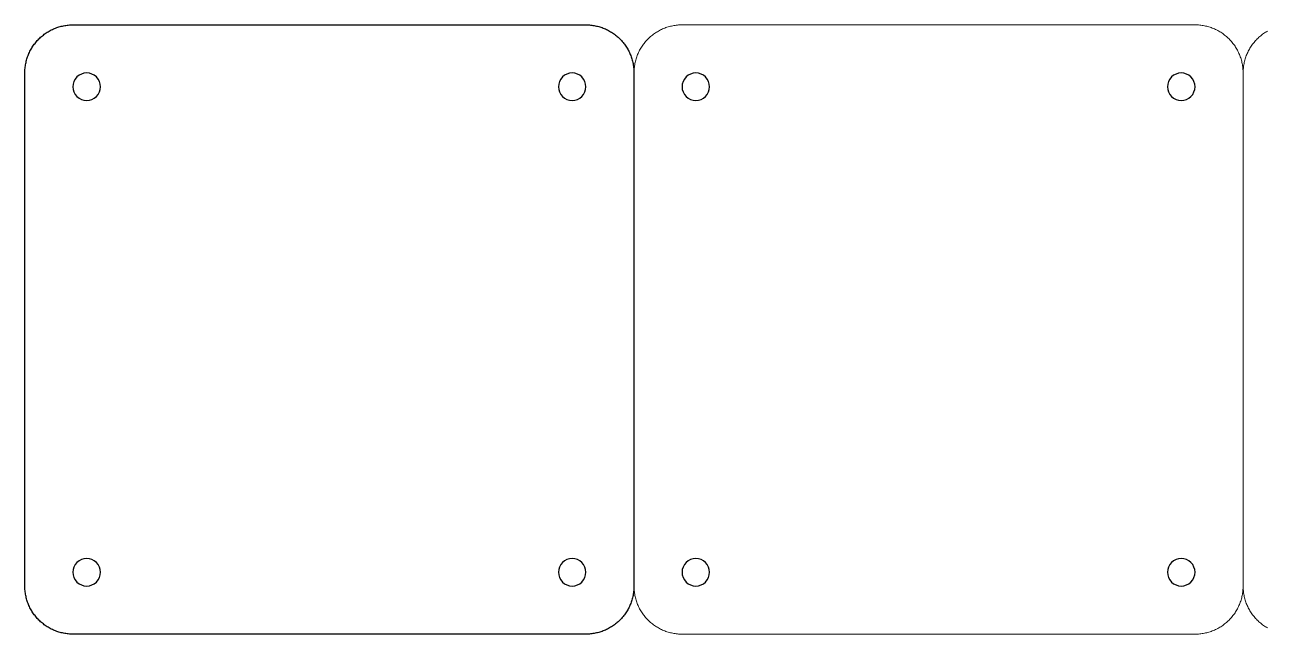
# Model space of a CAD drawing. Header units: millimetres. Extents: x 234 to 1180, y 556 to 689.
# Drawn here: x 648.2 to 919.5, y 555.8 to 688.8 of the extents above; entities that cross this region are included whole.
import ezdxf

# ---------------------------------------------------------------- set-up
doc = ezdxf.new("R2010")
doc.units = ezdxf.units.MM
for name, color, linetype in [('TOP_Full_CutOut_90', 7, 'Continuous'), ('TOP_Full_CutOut_90_4', 7, 'Continuous'), ('TOP_Full_CutOut_90_5', 7, 'Continuous'), ('TOP_Full_CutOut_90_6', 7, 'Continuous')]:
    doc.layers.add(name, color=color, linetype=linetype)
for name, color, linetype, lineweight in [('TOP_Full_CutOut_90_1', 7, 'Continuous', 18), ('TOP_Full_CutOut_90_2', 7, 'Continuous', 18), ('TOP_Full_CutOut_90_3', 7, 'Continuous', 18)]:
    doc.layers.add(name, color=color, linetype=linetype, lineweight=lineweight)

msp = doc.modelspace()

# ---------------------------------------------------------------- linework, layer by layer
at = {"layer": 'TOP_Full_CutOut_90'}
for points in [[(664.669182, 675.863807), (664.498464, 676.426587), (664.221235, 676.945247), (663.848146, 677.399857), (663.393536, 677.772945), (662.874876, 678.050175), (662.312097, 678.220892), (661.726826, 678.278536), (661.141555, 678.220892), (660.578775, 678.050175), (660.060115, 677.772945), (659.605505, 677.399857), (659.232417, 676.945247), (658.955187, 676.426587), (658.78447, 675.863807), (658.726826, 675.278536), (658.78447, 674.693266), (658.955187, 674.130486), (659.232417, 673.611826), (659.605505, 673.157216), (660.060115, 672.784128), (660.578775, 672.506898), (661.141555, 672.336181), (661.726826, 672.278536), (662.312097, 672.336181), (662.874876, 672.506898), (663.393536, 672.784128), (663.848146, 673.157216), (664.221235, 673.611826), (664.498464, 674.130486), (664.669182, 674.693266), (664.726826, 675.278536)], [(770.669182, 675.863807), (770.498464, 676.426587), (770.221235, 676.945247), (769.848146, 677.399857), (769.393536, 677.772945), (768.874876, 678.050175), (768.312097, 678.220892), (767.726826, 678.278536), (767.141555, 678.220892), (766.578775, 678.050175), (766.060115, 677.772945), (765.605505, 677.399857), (765.232417, 676.945247), (764.955187, 676.426587), (764.78447, 675.863807), (764.726826, 675.278536), (764.78447, 674.693266), (764.955187, 674.130486), (765.232417, 673.611826), (765.605505, 673.157216), (766.060115, 672.784128), (766.578775, 672.506898), (767.141555, 672.336181), (767.726826, 672.278536), (768.312097, 672.336181), (768.874876, 672.506898), (769.393536, 672.784128), (769.848146, 673.157216), (770.221235, 673.611826), (770.498464, 674.130486), (770.669182, 674.693266), (770.726826, 675.278536)], [(797.669182, 675.863807), (797.498464, 676.426587), (797.221235, 676.945247), (796.848146, 677.399857), (796.393536, 677.772945), (795.874876, 678.050175), (795.312097, 678.220892), (794.726826, 678.278536), (794.141555, 678.220892), (793.578775, 678.050175), (793.060115, 677.772945), (792.605505, 677.399857), (792.232417, 676.945247), (791.955187, 676.426587), (791.78447, 675.863807), (791.726826, 675.278536), (791.78447, 674.693266), (791.955187, 674.130486), (792.232417, 673.611826), (792.605505, 673.157216), (793.060115, 672.784128), (793.578775, 672.506898), (794.141555, 672.336181), (794.726826, 672.278536), (795.312097, 672.336181), (795.874876, 672.506898), (796.393536, 672.784128), (796.848146, 673.157216), (797.221235, 673.611826), (797.498464, 674.130486), (797.669182, 674.693266), (797.726826, 675.278536)], [(903.669182, 675.863807), (903.498464, 676.426587), (903.221235, 676.945247), (902.848146, 677.399857), (902.393536, 677.772945), (901.874876, 678.050175), (901.312097, 678.220892), (900.726826, 678.278536), (900.141555, 678.220892), (899.578775, 678.050175), (899.060115, 677.772945), (898.605505, 677.399857), (898.232417, 676.945247), (897.955187, 676.426587), (897.78447, 675.863807), (897.726826, 675.278536), (897.78447, 674.693266), (897.955187, 674.130486), (898.232417, 673.611826), (898.605505, 673.157216), (899.060115, 672.784128), (899.578775, 672.506898), (900.141555, 672.336181), (900.726826, 672.278536), (901.312097, 672.336181), (901.874876, 672.506898), (902.393536, 672.784128), (902.848146, 673.157216), (903.221235, 673.611826), (903.498464, 674.130486), (903.669182, 674.693266), (903.726826, 675.278536)], [(664.669182, 569.863807), (664.498464, 570.426587), (664.221235, 570.945247), (663.848146, 571.399857), (663.393536, 571.772945), (662.874876, 572.050175), (662.312097, 572.220892), (661.726826, 572.278536), (661.141555, 572.220892), (660.578775, 572.050175), (660.060115, 571.772945), (659.605505, 571.399857), (659.232417, 570.945247), (658.955187, 570.426587), (658.78447, 569.863807), (658.726826, 569.278536), (658.78447, 568.693266), (658.955187, 568.130486), (659.232417, 567.611826), (659.605505, 567.157216), (660.060115, 566.784128), (660.578775, 566.506898), (661.141555, 566.336181), (661.726826, 566.278536), (662.312097, 566.336181), (662.874876, 566.506898), (663.393536, 566.784128), (663.848146, 567.157216), (664.221235, 567.611826), (664.498464, 568.130486), (664.669182, 568.693266), (664.726826, 569.278536)], [(770.669182, 569.863807), (770.498464, 570.426587), (770.221235, 570.945247), (769.848146, 571.399857), (769.393536, 571.772945), (768.874876, 572.050175), (768.312097, 572.220892), (767.726826, 572.278536), (767.141555, 572.220892), (766.578775, 572.050175), (766.060115, 571.772945), (765.605505, 571.399857), (765.232417, 570.945247), (764.955187, 570.426587), (764.78447, 569.863807), (764.726826, 569.278536), (764.78447, 568.693266), (764.955187, 568.130486), (765.232417, 567.611826), (765.605505, 567.157216), (766.060115, 566.784128), (766.578775, 566.506898), (767.141555, 566.336181), (767.726826, 566.278536), (768.312097, 566.336181), (768.874876, 566.506898), (769.393536, 566.784128), (769.848146, 567.157216), (770.221235, 567.611826), (770.498464, 568.130486), (770.669182, 568.693266), (770.726826, 569.278536)], [(797.669182, 569.863807), (797.498464, 570.426587), (797.221235, 570.945247), (796.848146, 571.399857), (796.393536, 571.772945), (795.874876, 572.050175), (795.312097, 572.220892), (794.726826, 572.278536), (794.141555, 572.220892), (793.578775, 572.050175), (793.060115, 571.772945), (792.605505, 571.399857), (792.232417, 570.945247), (791.955187, 570.426587), (791.78447, 569.863807), (791.726826, 569.278536), (791.78447, 568.693266), (791.955187, 568.130486), (792.232417, 567.611826), (792.605505, 567.157216), (793.060115, 566.784128), (793.578775, 566.506898), (794.141555, 566.336181), (794.726826, 566.278536), (795.312097, 566.336181), (795.874876, 566.506898), (796.393536, 566.784128), (796.848146, 567.157216), (797.221235, 567.611826), (797.498464, 568.130486), (797.669182, 568.693266), (797.726826, 569.278536)], [(903.669182, 569.863807), (903.498464, 570.426587), (903.221235, 570.945247), (902.848146, 571.399857), (902.393536, 571.772945), (901.874876, 572.050175), (901.312097, 572.220892), (900.726826, 572.278536), (900.141555, 572.220892), (899.578775, 572.050175), (899.060115, 571.772945), (898.605505, 571.399857), (898.232417, 570.945247), (897.955187, 570.426587), (897.78447, 569.863807), (897.726826, 569.278536), (897.78447, 568.693266), (897.955187, 568.130486), (898.232417, 567.611826), (898.605505, 567.157216), (899.060115, 566.784128), (899.578775, 566.506898), (900.141555, 566.336181), (900.726826, 566.278536), (901.312097, 566.336181), (901.874876, 566.506898), (902.393536, 566.784128), (902.848146, 567.157216), (903.221235, 567.611826), (903.498464, 568.130486), (903.669182, 568.693266), (903.726826, 569.278536)]]:
    msp.add_lwpolyline(points, close=True, dxfattribs=at)
at = {"layer": 'TOP_Full_CutOut_90_1'}
msp.add_lwpolyline([(770.726826, 555.778536), (658.726826, 555.778536), (658.469143, 555.781699), (658.211615, 555.791184), (657.954398, 555.806987), (657.697646, 555.829097), (657.441514, 555.857501), (657.186156, 555.892183), (656.931726, 555.933121), (656.678377, 555.980291), (656.426263, 556.033664), (656.175534, 556.093208), (655.926342, 556.158888), (655.678837, 556.230663), (655.433167, 556.308491), (655.189482, 556.392324), (654.947928, 556.482112), (654.70865, 556.577801), (654.471792, 556.679334), (654.237497, 556.786649), (654.005907, 556.899681), (653.77716, 557.018363), (653.551395, 557.142623), (653.328747, 557.272386), (653.109351, 557.407574), (652.893338, 557.548106), (652.68084, 557.693896), (652.471983, 557.844857), (652.266894, 558.000899), (652.065696, 558.161927), (651.868511, 558.327844), (651.675457, 558.49855), (651.48665, 558.673942), (651.302205, 558.853915), (651.122231, 559.038361), (650.946839, 559.227167), (650.776133, 559.420222), (650.610216, 559.617407), (650.449188, 559.818605), (650.293147, 560.023694), (650.142185, 560.23255), (649.996395, 560.445049), (649.855863, 560.661061), (649.720675, 560.880458), (649.590912, 561.103105), (649.466652, 561.328871), (649.347971, 561.557618), (649.234938, 561.789208), (649.127623, 562.023503), (649.026091, 562.26036), (648.930401, 562.499639), (648.840613, 562.741193), (648.75678, 562.984878), (648.678952, 563.230547), (648.607177, 563.478053), (648.541498, 563.727245), (648.481953, 563.977973), (648.42858, 564.230088), (648.38141, 564.483437), (648.340472, 564.737866), (648.305791, 564.993224), (648.277386, 565.249356), (648.255276, 565.506109), (648.239473, 565.763326), (648.229988, 566.020854), (648.226826, 566.278536), (648.226826, 678.278536), (648.229988, 678.536219), (648.239473, 678.793747), (648.255276, 679.050964), (648.277386, 679.307716), (648.305791, 679.563849), (648.340472, 679.819206), (648.38141, 680.073636), (648.42858, 680.326985), (648.481953, 680.579099), (648.541498, 680.829828), (648.607177, 681.07902), (648.678952, 681.326526), (648.75678, 681.572195), (648.840613, 681.81588), (648.930401, 682.057434), (649.026091, 682.296713), (649.127623, 682.53357), (649.234938, 682.767865), (649.347971, 682.999455), (649.466652, 683.228202), (649.590912, 683.453967), (649.720675, 683.676615), (649.855863, 683.896011), (649.996395, 684.112024), (650.142185, 684.324522), (650.293147, 684.533379), (650.449188, 684.738468), (650.610216, 684.939666), (650.776133, 685.136851), (650.946839, 685.329905), (651.122231, 685.518712), (651.302205, 685.703158), (651.48665, 685.883131), (651.675457, 686.058523), (651.868511, 686.229229), (652.065696, 686.395146), (652.266894, 686.556174), (652.471983, 686.712216), (652.68084, 686.863177), (652.893338, 687.008967), (653.109351, 687.149499), (653.328747, 687.284687), (653.551395, 687.41445), (653.77716, 687.53871), (654.005907, 687.657392), (654.237497, 687.770424), (654.471792, 687.877739), (654.70865, 687.979272), (654.947928, 688.074961), (655.189482, 688.164749), (655.433167, 688.248582), (655.678837, 688.32641), (655.926342, 688.398185), (656.175534, 688.463865), (656.426263, 688.523409), (656.678377, 688.576782), (656.931726, 688.623952), (657.186156, 688.66489), (657.441514, 688.699572), (657.697646, 688.727976), (657.954398, 688.750086), (658.211615, 688.765889), (658.469143, 688.775374), (658.726826, 688.778536), (770.726826, 688.778536), (770.984509, 688.775374), (771.242036, 688.765889), (771.499254, 688.750086), (771.756006, 688.727976), (772.012138, 688.699572), (772.267496, 688.66489), (772.521926, 688.623952), (772.775274, 688.576782), (773.027389, 688.523409), (773.278118, 688.463865), (773.52731, 688.398185), (773.774815, 688.32641), (774.020484, 688.248582), (774.264169, 688.164749), (774.505724, 688.074961), (774.745002, 687.979272), (774.98186, 687.877739), (775.216154, 687.770424), (775.447745, 687.657392), (775.676491, 687.53871), (775.902257, 687.41445), (776.124905, 687.284687), (776.344301, 687.149499), (776.560313, 687.008967), (776.772812, 686.863177), (776.981668, 686.712216), (777.186757, 686.556174), (777.387955, 686.395146), (777.585141, 686.229229), (777.778195, 686.058523), (777.967001, 685.883131), (778.151447, 685.703158), (778.33142, 685.518712), (778.506813, 685.329905), (778.677519, 685.136851), (778.843435, 684.939666), (779.004463, 684.738468), (779.160505, 684.533379), (779.311466, 684.324522), (779.457257, 684.112024), (779.597788, 683.896011), (779.732976, 683.676615), (779.862739, 683.453967), (779.986999, 683.228202), (780.105681, 682.999455), (780.218713, 682.767865), (780.326028, 682.53357), (780.427561, 682.296713), (780.52325, 682.057434), (780.613038, 681.81588), (780.696872, 681.572195), (780.774699, 681.326526), (780.846474, 681.07902), (780.912154, 680.829828), (780.971698, 680.579099), (781.025071, 680.326985), (781.072241, 680.073636), (781.113179, 679.819206), (781.147861, 679.563849), (781.176265, 679.307716), (781.198376, 679.050964), (781.214178, 678.793747), (781.223663, 678.536219), (781.226826, 678.278536), (781.226826, 566.278536), (781.223663, 566.020854), (781.214178, 565.763326), (781.198376, 565.506109), (781.176265, 565.249356), (781.147861, 564.993224), (781.113179, 564.737866), (781.072241, 564.483437), (781.025071, 564.230088), (780.971698, 563.977973), (780.912154, 563.727245), (780.846474, 563.478053), (780.774699, 563.230547), (780.696872, 562.984878), (780.613038, 562.741193), (780.52325, 562.499639), (780.427561, 562.26036), (780.326028, 562.023503), (780.218713, 561.789208), (780.105681, 561.557618), (779.986999, 561.328871), (779.862739, 561.103105), (779.732976, 560.880458), (779.597788, 560.661061), (779.457257, 560.445049), (779.311466, 560.23255), (779.160505, 560.023694), (779.004463, 559.818605), (778.843435, 559.617407), (778.677519, 559.420222), (778.506813, 559.227167), (778.33142, 559.038361), (778.151447, 558.853915), (777.967001, 558.673942), (777.778195, 558.49855), (777.585141, 558.327844), (777.387955, 558.161927), (777.186757, 558.000899), (776.981668, 557.844857), (776.772812, 557.693896), (776.560313, 557.548106), (776.344301, 557.407574), (776.124905, 557.272386), (775.902257, 557.142623), (775.676491, 557.018363), (775.447745, 556.899681), (775.216154, 556.786649), (774.98186, 556.679334), (774.745002, 556.577801), (774.505724, 556.482112), (774.264169, 556.392324), (774.020484, 556.308491), (773.774815, 556.230663), (773.52731, 556.158888), (773.278118, 556.093208), (773.027389, 556.033664), (772.775274, 555.980291), (772.521926, 555.933121), (772.267496, 555.892183), (772.012138, 555.857501), (771.756006, 555.829097), (771.499254, 555.806987), (771.242036, 555.791184), (770.984509, 555.781699)], close=True, dxfattribs=at)
for points in [[(781.226826, 678.278536), (781.229988, 678.536219), (781.239473, 678.793747), (781.255276, 679.050964), (781.277386, 679.307716), (781.305791, 679.563849), (781.340472, 679.819206), (781.38141, 680.073636), (781.42858, 680.326985), (781.481953, 680.579099), (781.541498, 680.829828), (781.607177, 681.07902), (781.678952, 681.326526), (781.75678, 681.572195), (781.840613, 681.81588), (781.930401, 682.057434), (782.026091, 682.296713), (782.127623, 682.53357), (782.234938, 682.767865), (782.347971, 682.999455), (782.466652, 683.228202), (782.590912, 683.453967), (782.720675, 683.676615), (782.855863, 683.896011), (782.996395, 684.112024), (783.142185, 684.324522), (783.293147, 684.533379), (783.449188, 684.738468), (783.610216, 684.939666), (783.776133, 685.136851), (783.946839, 685.329905), (784.122231, 685.518712), (784.302205, 685.703158), (784.48665, 685.883131), (784.675457, 686.058523), (784.868511, 686.229229), (785.065696, 686.395146), (785.266894, 686.556174), (785.471983, 686.712216), (785.68084, 686.863177), (785.893338, 687.008967), (786.109351, 687.149499), (786.328747, 687.284687), (786.551395, 687.41445), (786.77716, 687.53871), (787.005907, 687.657392), (787.237497, 687.770424), (787.471792, 687.877739), (787.70865, 687.979272), (787.947928, 688.074961), (788.189482, 688.164749), (788.433167, 688.248582), (788.678837, 688.32641), (788.926342, 688.398185), (789.175534, 688.463865), (789.426263, 688.523409), (789.678377, 688.576782), (789.931726, 688.623952), (790.186156, 688.66489), (790.441514, 688.699572), (790.697646, 688.727976), (790.954398, 688.750086), (791.211615, 688.765889), (791.469143, 688.775374), (791.726826, 688.778536), (903.726826, 688.778536), (903.984509, 688.775374), (904.242036, 688.765889), (904.499254, 688.750086), (904.756006, 688.727976), (905.012138, 688.699572), (905.267496, 688.66489), (905.521926, 688.623952), (905.775274, 688.576782), (906.027389, 688.523409), (906.278118, 688.463865), (906.52731, 688.398185), (906.774815, 688.32641), (907.020484, 688.248582), (907.264169, 688.164749), (907.505724, 688.074961), (907.745002, 687.979272), (907.98186, 687.877739), (908.216154, 687.770424), (908.447745, 687.657392), (908.676491, 687.53871), (908.902257, 687.41445), (909.124905, 687.284687), (909.344301, 687.149499), (909.560313, 687.008967), (909.772812, 686.863177), (909.981668, 686.712216), (910.186757, 686.556174), (910.387955, 686.395146), (910.585141, 686.229229), (910.778195, 686.058523), (910.967001, 685.883131), (911.151447, 685.703158), (911.33142, 685.518712), (911.506813, 685.329905), (911.677519, 685.136851), (911.843435, 684.939666), (912.004463, 684.738468), (912.160505, 684.533379), (912.311466, 684.324522), (912.457257, 684.112024), (912.597788, 683.896011), (912.732976, 683.676615), (912.862739, 683.453967), (912.986999, 683.228202), (913.105681, 682.999455), (913.218713, 682.767865), (913.326028, 682.53357), (913.427561, 682.296713), (913.52325, 682.057434), (913.613038, 681.81588), (913.696872, 681.572195), (913.774699, 681.326526), (913.846474, 681.07902), (913.912154, 680.829828), (913.971698, 680.579099), (914.025071, 680.326985), (914.072241, 680.073636), (914.113179, 679.819206), (914.147861, 679.563849), (914.176265, 679.307716), (914.198376, 679.050964), (914.214178, 678.793747), (914.223663, 678.536219), (914.226826, 678.278536), (914.226826, 566.278536), (914.223663, 566.020854), (914.214178, 565.763326), (914.198376, 565.506109), (914.176265, 565.249356), (914.147861, 564.993224), (914.113179, 564.737866), (914.072241, 564.483437), (914.025071, 564.230088), (913.971698, 563.977973), (913.912154, 563.727245), (913.846474, 563.478053), (913.774699, 563.230547), (913.696872, 562.984878), (913.613038, 562.741193), (913.52325, 562.499639), (913.427561, 562.26036), (913.326028, 562.023503), (913.218713, 561.789208), (913.105681, 561.557618), (912.986999, 561.328871), (912.862739, 561.103105), (912.732976, 560.880458), (912.597788, 560.661061), (912.457257, 560.445049), (912.311466, 560.23255), (912.160505, 560.023694), (912.004463, 559.818605), (911.843435, 559.617407), (911.677519, 559.420222), (911.506813, 559.227167), (911.33142, 559.038361), (911.151447, 558.853915), (910.967001, 558.673942), (910.778195, 558.49855), (910.585141, 558.327844), (910.387955, 558.161927), (910.186757, 558.000899), (909.981668, 557.844857), (909.772812, 557.693896), (909.560313, 557.548106), (909.344301, 557.407574), (909.124905, 557.272386), (908.902257, 557.142623), (908.676491, 557.018363), (908.447745, 556.899681), (908.216154, 556.786649), (907.98186, 556.679334), (907.745002, 556.577801), (907.505724, 556.482112), (907.264169, 556.392324), (907.020484, 556.308491), (906.774815, 556.230663), (906.52731, 556.158888), (906.278118, 556.093208), (906.027389, 556.033664), (905.775274, 555.980291), (905.521926, 555.933121), (905.267496, 555.892183), (905.012138, 555.857501), (904.756006, 555.829097), (904.499254, 555.806987), (904.242036, 555.791184), (903.984509, 555.781699), (903.726826, 555.778536), (791.726826, 555.778536), (791.469143, 555.781699), (791.211615, 555.791184), (790.954398, 555.806987), (790.697646, 555.829097), (790.441514, 555.857501), (790.186156, 555.892183), (789.931726, 555.933121), (789.678377, 555.980291), (789.426263, 556.033664), (789.175534, 556.093208), (788.926342, 556.158888), (788.678837, 556.230663), (788.433167, 556.308491), (788.189482, 556.392324), (787.947928, 556.482112), (787.70865, 556.577801), (787.471792, 556.679334), (787.237497, 556.786649), (787.005907, 556.899681), (786.77716, 557.018363), (786.551395, 557.142623), (786.328747, 557.272386), (786.109351, 557.407574), (785.893338, 557.548106), (785.68084, 557.693896), (785.471983, 557.844857), (785.266894, 558.000899), (785.065696, 558.161927), (784.868511, 558.327844), (784.675457, 558.49855), (784.48665, 558.673942), (784.302205, 558.853915), (784.122231, 559.038361), (783.946839, 559.227167), (783.776133, 559.420222), (783.610216, 559.617407), (783.449188, 559.818605), (783.293147, 560.023694), (783.142185, 560.23255), (782.996395, 560.445049), (782.855863, 560.661061), (782.720675, 560.880458), (782.590912, 561.103105), (782.466652, 561.328871), (782.347971, 561.557618), (782.234938, 561.789208), (782.127623, 562.023503), (782.026091, 562.26036), (781.930401, 562.499639), (781.840613, 562.741193), (781.75678, 562.984878), (781.678952, 563.230547), (781.607177, 563.478053), (781.541498, 563.727245), (781.481953, 563.977973), (781.42858, 564.230088), (781.38141, 564.483437), (781.340472, 564.737866), (781.305791, 564.993224), (781.277386, 565.249356), (781.255276, 565.506109), (781.239473, 565.763326), (781.229988, 566.020854), (781.226826, 566.278536)], [(914.226826, 678.278536), (914.229988, 678.536219), (914.239473, 678.793747), (914.255276, 679.050964), (914.277386, 679.307716), (914.305791, 679.563849), (914.340472, 679.819206), (914.38141, 680.073636), (914.42858, 680.326985), (914.481953, 680.579099), (914.541498, 680.829828), (914.607177, 681.07902), (914.678952, 681.326526), (914.75678, 681.572195), (914.840613, 681.81588), (914.930401, 682.057434), (915.026091, 682.296713), (915.127623, 682.53357), (915.234938, 682.767865), (915.347971, 682.999455), (915.466652, 683.228202), (915.590912, 683.453967), (915.720675, 683.676615), (915.855863, 683.896011), (915.996395, 684.112024), (916.142185, 684.324522), (916.293147, 684.533379), (916.449188, 684.738468), (916.610216, 684.939666), (916.776133, 685.136851), (916.946839, 685.329905), (917.122231, 685.518712), (917.302205, 685.703158), (917.48665, 685.883131), (917.675457, 686.058523), (917.868511, 686.229229), (918.065696, 686.395146), (918.266894, 686.556174), (918.471983, 686.712216), (918.68084, 686.863177), (918.893338, 687.008967), (919.109351, 687.149499), (919.328747, 687.284687), (919.551395, 687.41445)], [(919.551395, 557.142623), (919.328747, 557.272386), (919.109351, 557.407574), (918.893338, 557.548106), (918.68084, 557.693896), (918.471983, 557.844857), (918.266894, 558.000899), (918.065696, 558.161927), (917.868511, 558.327844), (917.675457, 558.49855), (917.48665, 558.673942), (917.302205, 558.853915), (917.122231, 559.038361), (916.946839, 559.227167), (916.776133, 559.420222), (916.610216, 559.617407), (916.449188, 559.818605), (916.293147, 560.023694), (916.142185, 560.23255), (915.996395, 560.445049), (915.855863, 560.661061), (915.720675, 560.880458), (915.590912, 561.103105), (915.466652, 561.328871), (915.347971, 561.557618), (915.234938, 561.789208), (915.127623, 562.023503), (915.026091, 562.26036), (914.930401, 562.499639), (914.840613, 562.741193), (914.75678, 562.984878), (914.678952, 563.230547), (914.607177, 563.478053), (914.541498, 563.727245), (914.481953, 563.977973), (914.42858, 564.230088), (914.38141, 564.483437), (914.340472, 564.737866), (914.305791, 564.993224), (914.277386, 565.249356), (914.255276, 565.506109), (914.239473, 565.763326), (914.229988, 566.020854), (914.226826, 566.278536)]]:
    msp.add_lwpolyline(points, dxfattribs=at)
at = {"layer": 'TOP_Full_CutOut_90_2'}
for points in [[(664.669182, 675.863807), (664.498464, 676.426587), (664.221235, 676.945247), (663.848146, 677.399857), (663.393536, 677.772945), (662.874876, 678.050175), (662.312097, 678.220892), (661.726826, 678.278536), (661.141555, 678.220892), (660.578775, 678.050175), (660.060115, 677.772945), (659.605505, 677.399857), (659.232417, 676.945247), (658.955187, 676.426587), (658.78447, 675.863807), (658.726826, 675.278536), (658.78447, 674.693266), (658.955187, 674.130486), (659.232417, 673.611826), (659.605505, 673.157216), (660.060115, 672.784128), (660.578775, 672.506898), (661.141555, 672.336181), (661.726826, 672.278536), (662.312097, 672.336181), (662.874876, 672.506898), (663.393536, 672.784128), (663.848146, 673.157216), (664.221235, 673.611826), (664.498464, 674.130486), (664.669182, 674.693266), (664.726826, 675.278536)], [(770.669182, 675.863807), (770.498464, 676.426587), (770.221235, 676.945247), (769.848146, 677.399857), (769.393536, 677.772945), (768.874876, 678.050175), (768.312097, 678.220892), (767.726826, 678.278536), (767.141555, 678.220892), (766.578775, 678.050175), (766.060115, 677.772945), (765.605505, 677.399857), (765.232417, 676.945247), (764.955187, 676.426587), (764.78447, 675.863807), (764.726826, 675.278536), (764.78447, 674.693266), (764.955187, 674.130486), (765.232417, 673.611826), (765.605505, 673.157216), (766.060115, 672.784128), (766.578775, 672.506898), (767.141555, 672.336181), (767.726826, 672.278536), (768.312097, 672.336181), (768.874876, 672.506898), (769.393536, 672.784128), (769.848146, 673.157216), (770.221235, 673.611826), (770.498464, 674.130486), (770.669182, 674.693266), (770.726826, 675.278536)], [(797.669182, 675.863807), (797.498464, 676.426587), (797.221235, 676.945247), (796.848146, 677.399857), (796.393536, 677.772945), (795.874876, 678.050175), (795.312097, 678.220892), (794.726826, 678.278536), (794.141555, 678.220892), (793.578775, 678.050175), (793.060115, 677.772945), (792.605505, 677.399857), (792.232417, 676.945247), (791.955187, 676.426587), (791.78447, 675.863807), (791.726826, 675.278536), (791.78447, 674.693266), (791.955187, 674.130486), (792.232417, 673.611826), (792.605505, 673.157216), (793.060115, 672.784128), (793.578775, 672.506898), (794.141555, 672.336181), (794.726826, 672.278536), (795.312097, 672.336181), (795.874876, 672.506898), (796.393536, 672.784128), (796.848146, 673.157216), (797.221235, 673.611826), (797.498464, 674.130486), (797.669182, 674.693266), (797.726826, 675.278536)], [(903.669182, 675.863807), (903.498464, 676.426587), (903.221235, 676.945247), (902.848146, 677.399857), (902.393536, 677.772945), (901.874876, 678.050175), (901.312097, 678.220892), (900.726826, 678.278536), (900.141555, 678.220892), (899.578775, 678.050175), (899.060115, 677.772945), (898.605505, 677.399857), (898.232417, 676.945247), (897.955187, 676.426587), (897.78447, 675.863807), (897.726826, 675.278536), (897.78447, 674.693266), (897.955187, 674.130486), (898.232417, 673.611826), (898.605505, 673.157216), (899.060115, 672.784128), (899.578775, 672.506898), (900.141555, 672.336181), (900.726826, 672.278536), (901.312097, 672.336181), (901.874876, 672.506898), (902.393536, 672.784128), (902.848146, 673.157216), (903.221235, 673.611826), (903.498464, 674.130486), (903.669182, 674.693266), (903.726826, 675.278536)], [(664.669182, 569.863807), (664.498464, 570.426587), (664.221235, 570.945247), (663.848146, 571.399857), (663.393536, 571.772945), (662.874876, 572.050175), (662.312097, 572.220892), (661.726826, 572.278536), (661.141555, 572.220892), (660.578775, 572.050175), (660.060115, 571.772945), (659.605505, 571.399857), (659.232417, 570.945247), (658.955187, 570.426587), (658.78447, 569.863807), (658.726826, 569.278536), (658.78447, 568.693266), (658.955187, 568.130486), (659.232417, 567.611826), (659.605505, 567.157216), (660.060115, 566.784128), (660.578775, 566.506898), (661.141555, 566.336181), (661.726826, 566.278536), (662.312097, 566.336181), (662.874876, 566.506898), (663.393536, 566.784128), (663.848146, 567.157216), (664.221235, 567.611826), (664.498464, 568.130486), (664.669182, 568.693266), (664.726826, 569.278536)], [(770.669182, 569.863807), (770.498464, 570.426587), (770.221235, 570.945247), (769.848146, 571.399857), (769.393536, 571.772945), (768.874876, 572.050175), (768.312097, 572.220892), (767.726826, 572.278536), (767.141555, 572.220892), (766.578775, 572.050175), (766.060115, 571.772945), (765.605505, 571.399857), (765.232417, 570.945247), (764.955187, 570.426587), (764.78447, 569.863807), (764.726826, 569.278536), (764.78447, 568.693266), (764.955187, 568.130486), (765.232417, 567.611826), (765.605505, 567.157216), (766.060115, 566.784128), (766.578775, 566.506898), (767.141555, 566.336181), (767.726826, 566.278536), (768.312097, 566.336181), (768.874876, 566.506898), (769.393536, 566.784128), (769.848146, 567.157216), (770.221235, 567.611826), (770.498464, 568.130486), (770.669182, 568.693266), (770.726826, 569.278536)], [(797.669182, 569.863807), (797.498464, 570.426587), (797.221235, 570.945247), (796.848146, 571.399857), (796.393536, 571.772945), (795.874876, 572.050175), (795.312097, 572.220892), (794.726826, 572.278536), (794.141555, 572.220892), (793.578775, 572.050175), (793.060115, 571.772945), (792.605505, 571.399857), (792.232417, 570.945247), (791.955187, 570.426587), (791.78447, 569.863807), (791.726826, 569.278536), (791.78447, 568.693266), (791.955187, 568.130486), (792.232417, 567.611826), (792.605505, 567.157216), (793.060115, 566.784128), (793.578775, 566.506898), (794.141555, 566.336181), (794.726826, 566.278536), (795.312097, 566.336181), (795.874876, 566.506898), (796.393536, 566.784128), (796.848146, 567.157216), (797.221235, 567.611826), (797.498464, 568.130486), (797.669182, 568.693266), (797.726826, 569.278536)], [(903.669182, 569.863807), (903.498464, 570.426587), (903.221235, 570.945247), (902.848146, 571.399857), (902.393536, 571.772945), (901.874876, 572.050175), (901.312097, 572.220892), (900.726826, 572.278536), (900.141555, 572.220892), (899.578775, 572.050175), (899.060115, 571.772945), (898.605505, 571.399857), (898.232417, 570.945247), (897.955187, 570.426587), (897.78447, 569.863807), (897.726826, 569.278536), (897.78447, 568.693266), (897.955187, 568.130486), (898.232417, 567.611826), (898.605505, 567.157216), (899.060115, 566.784128), (899.578775, 566.506898), (900.141555, 566.336181), (900.726826, 566.278536), (901.312097, 566.336181), (901.874876, 566.506898), (902.393536, 566.784128), (902.848146, 567.157216), (903.221235, 567.611826), (903.498464, 568.130486), (903.669182, 568.693266), (903.726826, 569.278536)]]:
    msp.add_lwpolyline(points, close=True, dxfattribs=at)
at = {"layer": 'TOP_Full_CutOut_90_3'}
msp.add_lwpolyline([(770.726826, 555.778536), (658.726826, 555.778536), (658.469143, 555.781699), (658.211615, 555.791184), (657.954398, 555.806987), (657.697646, 555.829097), (657.441514, 555.857501), (657.186156, 555.892183), (656.931726, 555.933121), (656.678377, 555.980291), (656.426263, 556.033664), (656.175534, 556.093208), (655.926342, 556.158888), (655.678837, 556.230663), (655.433167, 556.308491), (655.189482, 556.392324), (654.947928, 556.482112), (654.70865, 556.577801), (654.471792, 556.679334), (654.237497, 556.786649), (654.005907, 556.899681), (653.77716, 557.018363), (653.551395, 557.142623), (653.328747, 557.272386), (653.109351, 557.407574), (652.893338, 557.548106), (652.68084, 557.693896), (652.471983, 557.844857), (652.266894, 558.000899), (652.065696, 558.161927), (651.868511, 558.327844), (651.675457, 558.49855), (651.48665, 558.673942), (651.302205, 558.853915), (651.122231, 559.038361), (650.946839, 559.227167), (650.776133, 559.420222), (650.610216, 559.617407), (650.449188, 559.818605), (650.293147, 560.023694), (650.142185, 560.23255), (649.996395, 560.445049), (649.855863, 560.661061), (649.720675, 560.880458), (649.590912, 561.103105), (649.466652, 561.328871), (649.347971, 561.557618), (649.234938, 561.789208), (649.127623, 562.023503), (649.026091, 562.26036), (648.930401, 562.499639), (648.840613, 562.741193), (648.75678, 562.984878), (648.678952, 563.230547), (648.607177, 563.478053), (648.541498, 563.727245), (648.481953, 563.977973), (648.42858, 564.230088), (648.38141, 564.483437), (648.340472, 564.737866), (648.305791, 564.993224), (648.277386, 565.249356), (648.255276, 565.506109), (648.239473, 565.763326), (648.229988, 566.020854), (648.226826, 566.278536), (648.226826, 678.278536), (648.229988, 678.536219), (648.239473, 678.793747), (648.255276, 679.050964), (648.277386, 679.307716), (648.305791, 679.563849), (648.340472, 679.819206), (648.38141, 680.073636), (648.42858, 680.326985), (648.481953, 680.579099), (648.541498, 680.829828), (648.607177, 681.07902), (648.678952, 681.326526), (648.75678, 681.572195), (648.840613, 681.81588), (648.930401, 682.057434), (649.026091, 682.296713), (649.127623, 682.53357), (649.234938, 682.767865), (649.347971, 682.999455), (649.466652, 683.228202), (649.590912, 683.453967), (649.720675, 683.676615), (649.855863, 683.896011), (649.996395, 684.112024), (650.142185, 684.324522), (650.293147, 684.533379), (650.449188, 684.738468), (650.610216, 684.939666), (650.776133, 685.136851), (650.946839, 685.329905), (651.122231, 685.518712), (651.302205, 685.703158), (651.48665, 685.883131), (651.675457, 686.058523), (651.868511, 686.229229), (652.065696, 686.395146), (652.266894, 686.556174), (652.471983, 686.712216), (652.68084, 686.863177), (652.893338, 687.008967), (653.109351, 687.149499), (653.328747, 687.284687), (653.551395, 687.41445), (653.77716, 687.53871), (654.005907, 687.657392), (654.237497, 687.770424), (654.471792, 687.877739), (654.70865, 687.979272), (654.947928, 688.074961), (655.189482, 688.164749), (655.433167, 688.248582), (655.678837, 688.32641), (655.926342, 688.398185), (656.175534, 688.463865), (656.426263, 688.523409), (656.678377, 688.576782), (656.931726, 688.623952), (657.186156, 688.66489), (657.441514, 688.699572), (657.697646, 688.727976), (657.954398, 688.750086), (658.211615, 688.765889), (658.469143, 688.775374), (658.726826, 688.778536), (770.726826, 688.778536), (770.984509, 688.775374), (771.242036, 688.765889), (771.499254, 688.750086), (771.756006, 688.727976), (772.012138, 688.699572), (772.267496, 688.66489), (772.521926, 688.623952), (772.775274, 688.576782), (773.027389, 688.523409), (773.278118, 688.463865), (773.52731, 688.398185), (773.774815, 688.32641), (774.020484, 688.248582), (774.264169, 688.164749), (774.505724, 688.074961), (774.745002, 687.979272), (774.98186, 687.877739), (775.216154, 687.770424), (775.447745, 687.657392), (775.676491, 687.53871), (775.902257, 687.41445), (776.124905, 687.284687), (776.344301, 687.149499), (776.560313, 687.008967), (776.772812, 686.863177), (776.981668, 686.712216), (777.186757, 686.556174), (777.387955, 686.395146), (777.585141, 686.229229), (777.778195, 686.058523), (777.967001, 685.883131), (778.151447, 685.703158), (778.33142, 685.518712), (778.506813, 685.329905), (778.677519, 685.136851), (778.843435, 684.939666), (779.004463, 684.738468), (779.160505, 684.533379), (779.311466, 684.324522), (779.457257, 684.112024), (779.597788, 683.896011), (779.732976, 683.676615), (779.862739, 683.453967), (779.986999, 683.228202), (780.105681, 682.999455), (780.218713, 682.767865), (780.326028, 682.53357), (780.427561, 682.296713), (780.52325, 682.057434), (780.613038, 681.81588), (780.696872, 681.572195), (780.774699, 681.326526), (780.846474, 681.07902), (780.912154, 680.829828), (780.971698, 680.579099), (781.025071, 680.326985), (781.072241, 680.073636), (781.113179, 679.819206), (781.147861, 679.563849), (781.176265, 679.307716), (781.198376, 679.050964), (781.214178, 678.793747), (781.223663, 678.536219), (781.226826, 678.278536), (781.226826, 566.278536), (781.223663, 566.020854), (781.214178, 565.763326), (781.198376, 565.506109), (781.176265, 565.249356), (781.147861, 564.993224), (781.113179, 564.737866), (781.072241, 564.483437), (781.025071, 564.230088), (780.971698, 563.977973), (780.912154, 563.727245), (780.846474, 563.478053), (780.774699, 563.230547), (780.696872, 562.984878), (780.613038, 562.741193), (780.52325, 562.499639), (780.427561, 562.26036), (780.326028, 562.023503), (780.218713, 561.789208), (780.105681, 561.557618), (779.986999, 561.328871), (779.862739, 561.103105), (779.732976, 560.880458), (779.597788, 560.661061), (779.457257, 560.445049), (779.311466, 560.23255), (779.160505, 560.023694), (779.004463, 559.818605), (778.843435, 559.617407), (778.677519, 559.420222), (778.506813, 559.227167), (778.33142, 559.038361), (778.151447, 558.853915), (777.967001, 558.673942), (777.778195, 558.49855), (777.585141, 558.327844), (777.387955, 558.161927), (777.186757, 558.000899), (776.981668, 557.844857), (776.772812, 557.693896), (776.560313, 557.548106), (776.344301, 557.407574), (776.124905, 557.272386), (775.902257, 557.142623), (775.676491, 557.018363), (775.447745, 556.899681), (775.216154, 556.786649), (774.98186, 556.679334), (774.745002, 556.577801), (774.505724, 556.482112), (774.264169, 556.392324), (774.020484, 556.308491), (773.774815, 556.230663), (773.52731, 556.158888), (773.278118, 556.093208), (773.027389, 556.033664), (772.775274, 555.980291), (772.521926, 555.933121), (772.267496, 555.892183), (772.012138, 555.857501), (771.756006, 555.829097), (771.499254, 555.806987), (771.242036, 555.791184), (770.984509, 555.781699)], close=True, dxfattribs=at)
for points in [[(781.226826, 678.278536), (781.229988, 678.536219), (781.239473, 678.793747), (781.255276, 679.050964), (781.277386, 679.307716), (781.305791, 679.563849), (781.340472, 679.819206), (781.38141, 680.073636), (781.42858, 680.326985), (781.481953, 680.579099), (781.541498, 680.829828), (781.607177, 681.07902), (781.678952, 681.326526), (781.75678, 681.572195), (781.840613, 681.81588), (781.930401, 682.057434), (782.026091, 682.296713), (782.127623, 682.53357), (782.234938, 682.767865), (782.347971, 682.999455), (782.466652, 683.228202), (782.590912, 683.453967), (782.720675, 683.676615), (782.855863, 683.896011), (782.996395, 684.112024), (783.142185, 684.324522), (783.293147, 684.533379), (783.449188, 684.738468), (783.610216, 684.939666), (783.776133, 685.136851), (783.946839, 685.329905), (784.122231, 685.518712), (784.302205, 685.703158), (784.48665, 685.883131), (784.675457, 686.058523), (784.868511, 686.229229), (785.065696, 686.395146), (785.266894, 686.556174), (785.471983, 686.712216), (785.68084, 686.863177), (785.893338, 687.008967), (786.109351, 687.149499), (786.328747, 687.284687), (786.551395, 687.41445), (786.77716, 687.53871), (787.005907, 687.657392), (787.237497, 687.770424), (787.471792, 687.877739), (787.70865, 687.979272), (787.947928, 688.074961), (788.189482, 688.164749), (788.433167, 688.248582), (788.678837, 688.32641), (788.926342, 688.398185), (789.175534, 688.463865), (789.426263, 688.523409), (789.678377, 688.576782), (789.931726, 688.623952), (790.186156, 688.66489), (790.441514, 688.699572), (790.697646, 688.727976), (790.954398, 688.750086), (791.211615, 688.765889), (791.469143, 688.775374), (791.726826, 688.778536), (903.726826, 688.778536), (903.984509, 688.775374), (904.242036, 688.765889), (904.499254, 688.750086), (904.756006, 688.727976), (905.012138, 688.699572), (905.267496, 688.66489), (905.521926, 688.623952), (905.775274, 688.576782), (906.027389, 688.523409), (906.278118, 688.463865), (906.52731, 688.398185), (906.774815, 688.32641), (907.020484, 688.248582), (907.264169, 688.164749), (907.505724, 688.074961), (907.745002, 687.979272), (907.98186, 687.877739), (908.216154, 687.770424), (908.447745, 687.657392), (908.676491, 687.53871), (908.902257, 687.41445), (909.124905, 687.284687), (909.344301, 687.149499), (909.560313, 687.008967), (909.772812, 686.863177), (909.981668, 686.712216), (910.186757, 686.556174), (910.387955, 686.395146), (910.585141, 686.229229), (910.778195, 686.058523), (910.967001, 685.883131), (911.151447, 685.703158), (911.33142, 685.518712), (911.506813, 685.329905), (911.677519, 685.136851), (911.843435, 684.939666), (912.004463, 684.738468), (912.160505, 684.533379), (912.311466, 684.324522), (912.457257, 684.112024), (912.597788, 683.896011), (912.732976, 683.676615), (912.862739, 683.453967), (912.986999, 683.228202), (913.105681, 682.999455), (913.218713, 682.767865), (913.326028, 682.53357), (913.427561, 682.296713), (913.52325, 682.057434), (913.613038, 681.81588), (913.696872, 681.572195), (913.774699, 681.326526), (913.846474, 681.07902), (913.912154, 680.829828), (913.971698, 680.579099), (914.025071, 680.326985), (914.072241, 680.073636), (914.113179, 679.819206), (914.147861, 679.563849), (914.176265, 679.307716), (914.198376, 679.050964), (914.214178, 678.793747), (914.223663, 678.536219), (914.226826, 678.278536), (914.226826, 566.278536), (914.223663, 566.020854), (914.214178, 565.763326), (914.198376, 565.506109), (914.176265, 565.249356), (914.147861, 564.993224), (914.113179, 564.737866), (914.072241, 564.483437), (914.025071, 564.230088), (913.971698, 563.977973), (913.912154, 563.727245), (913.846474, 563.478053), (913.774699, 563.230547), (913.696872, 562.984878), (913.613038, 562.741193), (913.52325, 562.499639), (913.427561, 562.26036), (913.326028, 562.023503), (913.218713, 561.789208), (913.105681, 561.557618), (912.986999, 561.328871), (912.862739, 561.103105), (912.732976, 560.880458), (912.597788, 560.661061), (912.457257, 560.445049), (912.311466, 560.23255), (912.160505, 560.023694), (912.004463, 559.818605), (911.843435, 559.617407), (911.677519, 559.420222), (911.506813, 559.227167), (911.33142, 559.038361), (911.151447, 558.853915), (910.967001, 558.673942), (910.778195, 558.49855), (910.585141, 558.327844), (910.387955, 558.161927), (910.186757, 558.000899), (909.981668, 557.844857), (909.772812, 557.693896), (909.560313, 557.548106), (909.344301, 557.407574), (909.124905, 557.272386), (908.902257, 557.142623), (908.676491, 557.018363), (908.447745, 556.899681), (908.216154, 556.786649), (907.98186, 556.679334), (907.745002, 556.577801), (907.505724, 556.482112), (907.264169, 556.392324), (907.020484, 556.308491), (906.774815, 556.230663), (906.52731, 556.158888), (906.278118, 556.093208), (906.027389, 556.033664), (905.775274, 555.980291), (905.521926, 555.933121), (905.267496, 555.892183), (905.012138, 555.857501), (904.756006, 555.829097), (904.499254, 555.806987), (904.242036, 555.791184), (903.984509, 555.781699), (903.726826, 555.778536), (791.726826, 555.778536), (791.469143, 555.781699), (791.211615, 555.791184), (790.954398, 555.806987), (790.697646, 555.829097), (790.441514, 555.857501), (790.186156, 555.892183), (789.931726, 555.933121), (789.678377, 555.980291), (789.426263, 556.033664), (789.175534, 556.093208), (788.926342, 556.158888), (788.678837, 556.230663), (788.433167, 556.308491), (788.189482, 556.392324), (787.947928, 556.482112), (787.70865, 556.577801), (787.471792, 556.679334), (787.237497, 556.786649), (787.005907, 556.899681), (786.77716, 557.018363), (786.551395, 557.142623), (786.328747, 557.272386), (786.109351, 557.407574), (785.893338, 557.548106), (785.68084, 557.693896), (785.471983, 557.844857), (785.266894, 558.000899), (785.065696, 558.161927), (784.868511, 558.327844), (784.675457, 558.49855), (784.48665, 558.673942), (784.302205, 558.853915), (784.122231, 559.038361), (783.946839, 559.227167), (783.776133, 559.420222), (783.610216, 559.617407), (783.449188, 559.818605), (783.293147, 560.023694), (783.142185, 560.23255), (782.996395, 560.445049), (782.855863, 560.661061), (782.720675, 560.880458), (782.590912, 561.103105), (782.466652, 561.328871), (782.347971, 561.557618), (782.234938, 561.789208), (782.127623, 562.023503), (782.026091, 562.26036), (781.930401, 562.499639), (781.840613, 562.741193), (781.75678, 562.984878), (781.678952, 563.230547), (781.607177, 563.478053), (781.541498, 563.727245), (781.481953, 563.977973), (781.42858, 564.230088), (781.38141, 564.483437), (781.340472, 564.737866), (781.305791, 564.993224), (781.277386, 565.249356), (781.255276, 565.506109), (781.239473, 565.763326), (781.229988, 566.020854), (781.226826, 566.278536)], [(914.226826, 678.278536), (914.229988, 678.536219), (914.239473, 678.793747), (914.255276, 679.050964), (914.277386, 679.307716), (914.305791, 679.563849), (914.340472, 679.819206), (914.38141, 680.073636), (914.42858, 680.326985), (914.481953, 680.579099), (914.541498, 680.829828), (914.607177, 681.07902), (914.678952, 681.326526), (914.75678, 681.572195), (914.840613, 681.81588), (914.930401, 682.057434), (915.026091, 682.296713), (915.127623, 682.53357), (915.234938, 682.767865), (915.347971, 682.999455), (915.466652, 683.228202), (915.590912, 683.453967), (915.720675, 683.676615), (915.855863, 683.896011), (915.996395, 684.112024), (916.142185, 684.324522), (916.293147, 684.533379), (916.449188, 684.738468), (916.610216, 684.939666), (916.776133, 685.136851), (916.946839, 685.329905), (917.122231, 685.518712), (917.302205, 685.703158), (917.48665, 685.883131), (917.675457, 686.058523), (917.868511, 686.229229), (918.065696, 686.395146), (918.266894, 686.556174), (918.471983, 686.712216), (918.68084, 686.863177), (918.893338, 687.008967), (919.109351, 687.149499), (919.328747, 687.284687), (919.551395, 687.41445)], [(919.551395, 557.142623), (919.328747, 557.272386), (919.109351, 557.407574), (918.893338, 557.548106), (918.68084, 557.693896), (918.471983, 557.844857), (918.266894, 558.000899), (918.065696, 558.161927), (917.868511, 558.327844), (917.675457, 558.49855), (917.48665, 558.673942), (917.302205, 558.853915), (917.122231, 559.038361), (916.946839, 559.227167), (916.776133, 559.420222), (916.610216, 559.617407), (916.449188, 559.818605), (916.293147, 560.023694), (916.142185, 560.23255), (915.996395, 560.445049), (915.855863, 560.661061), (915.720675, 560.880458), (915.590912, 561.103105), (915.466652, 561.328871), (915.347971, 561.557618), (915.234938, 561.789208), (915.127623, 562.023503), (915.026091, 562.26036), (914.930401, 562.499639), (914.840613, 562.741193), (914.75678, 562.984878), (914.678952, 563.230547), (914.607177, 563.478053), (914.541498, 563.727245), (914.481953, 563.977973), (914.42858, 564.230088), (914.38141, 564.483437), (914.340472, 564.737866), (914.305791, 564.993224), (914.277386, 565.249356), (914.255276, 565.506109), (914.239473, 565.763326), (914.229988, 566.020854), (914.226826, 566.278536)]]:
    msp.add_lwpolyline(points, dxfattribs=at)
at = {"layer": 'TOP_Full_CutOut_90_4'}
msp.add_lwpolyline([(770.669182, 569.863807), (770.498464, 570.426587), (770.221235, 570.945247), (769.848146, 571.399857), (769.393536, 571.772945), (768.874876, 572.050175), (768.312097, 572.220892), (767.726826, 572.278536), (767.141555, 572.220892), (766.578775, 572.050175), (766.060115, 571.772945), (765.605505, 571.399857), (765.232417, 570.945247), (764.955187, 570.426587), (764.78447, 569.863807), (764.726826, 569.278536), (764.78447, 568.693266), (764.955187, 568.130486), (765.232417, 567.611826), (765.605505, 567.157216), (766.060115, 566.784128), (766.578775, 566.506898), (767.141555, 566.336181), (767.726826, 566.278536), (768.312097, 566.336181), (768.874876, 566.506898), (769.393536, 566.784128), (769.848146, 567.157216), (770.221235, 567.611826), (770.498464, 568.130486), (770.669182, 568.693266), (770.726826, 569.278536)], close=True, dxfattribs=at)
at = {"layer": 'TOP_Full_CutOut_90_5'}
for points in [[(664.669182, 675.863807), (664.498464, 676.426587), (664.221235, 676.945247), (663.848146, 677.399857), (663.393536, 677.772945), (662.874876, 678.050175), (662.312097, 678.220892), (661.726826, 678.278536), (661.141555, 678.220892), (660.578775, 678.050175), (660.060115, 677.772945), (659.605505, 677.399857), (659.232417, 676.945247), (658.955187, 676.426587), (658.78447, 675.863807), (658.726826, 675.278536), (658.78447, 674.693266), (658.955187, 674.130486), (659.232417, 673.611826), (659.605505, 673.157216), (660.060115, 672.784128), (660.578775, 672.506898), (661.141555, 672.336181), (661.726826, 672.278536), (662.312097, 672.336181), (662.874876, 672.506898), (663.393536, 672.784128), (663.848146, 673.157216), (664.221235, 673.611826), (664.498464, 674.130486), (664.669182, 674.693266), (664.726826, 675.278536)], [(770.669182, 675.863807), (770.498464, 676.426587), (770.221235, 676.945247), (769.848146, 677.399857), (769.393536, 677.772945), (768.874876, 678.050175), (768.312097, 678.220892), (767.726826, 678.278536), (767.141555, 678.220892), (766.578775, 678.050175), (766.060115, 677.772945), (765.605505, 677.399857), (765.232417, 676.945247), (764.955187, 676.426587), (764.78447, 675.863807), (764.726826, 675.278536), (764.78447, 674.693266), (764.955187, 674.130486), (765.232417, 673.611826), (765.605505, 673.157216), (766.060115, 672.784128), (766.578775, 672.506898), (767.141555, 672.336181), (767.726826, 672.278536), (768.312097, 672.336181), (768.874876, 672.506898), (769.393536, 672.784128), (769.848146, 673.157216), (770.221235, 673.611826), (770.498464, 674.130486), (770.669182, 674.693266), (770.726826, 675.278536)], [(664.669182, 569.863807), (664.498464, 570.426587), (664.221235, 570.945247), (663.848146, 571.399857), (663.393536, 571.772945), (662.874876, 572.050175), (662.312097, 572.220892), (661.726826, 572.278536), (661.141555, 572.220892), (660.578775, 572.050175), (660.060115, 571.772945), (659.605505, 571.399857), (659.232417, 570.945247), (658.955187, 570.426587), (658.78447, 569.863807), (658.726826, 569.278536), (658.78447, 568.693266), (658.955187, 568.130486), (659.232417, 567.611826), (659.605505, 567.157216), (660.060115, 566.784128), (660.578775, 566.506898), (661.141555, 566.336181), (661.726826, 566.278536), (662.312097, 566.336181), (662.874876, 566.506898), (663.393536, 566.784128), (663.848146, 567.157216), (664.221235, 567.611826), (664.498464, 568.130486), (664.669182, 568.693266), (664.726826, 569.278536)], [(770.669182, 569.863807), (770.498464, 570.426587), (770.221235, 570.945247), (769.848146, 571.399857), (769.393536, 571.772945), (768.874876, 572.050175), (768.312097, 572.220892), (767.726826, 572.278536), (767.141555, 572.220892), (766.578775, 572.050175), (766.060115, 571.772945), (765.605505, 571.399857), (765.232417, 570.945247), (764.955187, 570.426587), (764.78447, 569.863807), (764.726826, 569.278536), (764.78447, 568.693266), (764.955187, 568.130486), (765.232417, 567.611826), (765.605505, 567.157216), (766.060115, 566.784128), (766.578775, 566.506898), (767.141555, 566.336181), (767.726826, 566.278536), (768.312097, 566.336181), (768.874876, 566.506898), (769.393536, 566.784128), (769.848146, 567.157216), (770.221235, 567.611826), (770.498464, 568.130486), (770.669182, 568.693266), (770.726826, 569.278536)], [(770.669182, 569.863807), (770.498464, 570.426587), (770.221235, 570.945247), (769.848146, 571.399857), (769.393536, 571.772945), (768.874876, 572.050175), (768.312097, 572.220892), (767.726826, 572.278536), (767.141555, 572.220892), (766.578775, 572.050175), (766.060115, 571.772945), (765.605505, 571.399857), (765.232417, 570.945247), (764.955187, 570.426587), (764.78447, 569.863807), (764.726826, 569.278536), (764.78447, 568.693266), (764.955187, 568.130486), (765.232417, 567.611826), (765.605505, 567.157216), (766.060115, 566.784128), (766.578775, 566.506898), (767.141555, 566.336181), (767.726826, 566.278536), (768.312097, 566.336181), (768.874876, 566.506898), (769.393536, 566.784128), (769.848146, 567.157216), (770.221235, 567.611826), (770.498464, 568.130486), (770.669182, 568.693266), (770.726826, 569.278536)]]:
    msp.add_lwpolyline(points, close=True, dxfattribs=at)
at = {"layer": 'TOP_Full_CutOut_90_6'}
msp.add_lwpolyline([(770.726826, 555.778536), (658.726826, 555.778536), (658.469143, 555.781699), (658.211615, 555.791184), (657.954398, 555.806987), (657.697646, 555.829097), (657.441514, 555.857501), (657.186156, 555.892183), (656.931726, 555.933121), (656.678377, 555.980291), (656.426263, 556.033664), (656.175534, 556.093208), (655.926342, 556.158888), (655.678837, 556.230663), (655.433167, 556.308491), (655.189482, 556.392324), (654.947928, 556.482112), (654.70865, 556.577801), (654.471792, 556.679334), (654.237497, 556.786649), (654.005907, 556.899681), (653.77716, 557.018363), (653.551395, 557.142623), (653.328747, 557.272386), (653.109351, 557.407574), (652.893338, 557.548106), (652.68084, 557.693896), (652.471983, 557.844857), (652.266894, 558.000899), (652.065696, 558.161927), (651.868511, 558.327844), (651.675457, 558.49855), (651.48665, 558.673942), (651.302205, 558.853915), (651.122231, 559.038361), (650.946839, 559.227167), (650.776133, 559.420222), (650.610216, 559.617407), (650.449188, 559.818605), (650.293147, 560.023694), (650.142185, 560.23255), (649.996395, 560.445049), (649.855863, 560.661061), (649.720675, 560.880458), (649.590912, 561.103105), (649.466652, 561.328871), (649.347971, 561.557618), (649.234938, 561.789208), (649.127623, 562.023503), (649.026091, 562.26036), (648.930401, 562.499639), (648.840613, 562.741193), (648.75678, 562.984878), (648.678952, 563.230547), (648.607177, 563.478053), (648.541498, 563.727245), (648.481953, 563.977973), (648.42858, 564.230088), (648.38141, 564.483437), (648.340472, 564.737866), (648.305791, 564.993224), (648.277386, 565.249356), (648.255276, 565.506109), (648.239473, 565.763326), (648.229988, 566.020854), (648.226826, 566.278536), (648.226826, 678.278536), (648.229988, 678.536219), (648.239473, 678.793747), (648.255276, 679.050964), (648.277386, 679.307716), (648.305791, 679.563849), (648.340472, 679.819206), (648.38141, 680.073636), (648.42858, 680.326985), (648.481953, 680.579099), (648.541498, 680.829828), (648.607177, 681.07902), (648.678952, 681.326526), (648.75678, 681.572195), (648.840613, 681.81588), (648.930401, 682.057434), (649.026091, 682.296713), (649.127623, 682.53357), (649.234938, 682.767865), (649.347971, 682.999455), (649.466652, 683.228202), (649.590912, 683.453967), (649.720675, 683.676615), (649.855863, 683.896011), (649.996395, 684.112024), (650.142185, 684.324522), (650.293147, 684.533379), (650.449188, 684.738468), (650.610216, 684.939666), (650.776133, 685.136851), (650.946839, 685.329905), (651.122231, 685.518712), (651.302205, 685.703158), (651.48665, 685.883131), (651.675457, 686.058523), (651.868511, 686.229229), (652.065696, 686.395146), (652.266894, 686.556174), (652.471983, 686.712216), (652.68084, 686.863177), (652.893338, 687.008967), (653.109351, 687.149499), (653.328747, 687.284687), (653.551395, 687.41445), (653.77716, 687.53871), (654.005907, 687.657392), (654.237497, 687.770424), (654.471792, 687.877739), (654.70865, 687.979272), (654.947928, 688.074961), (655.189482, 688.164749), (655.433167, 688.248582), (655.678837, 688.32641), (655.926342, 688.398185), (656.175534, 688.463865), (656.426263, 688.523409), (656.678377, 688.576782), (656.931726, 688.623952), (657.186156, 688.66489), (657.441514, 688.699572), (657.697646, 688.727976), (657.954398, 688.750086), (658.211615, 688.765889), (658.469143, 688.775374), (658.726826, 688.778536), (770.726826, 688.778536), (770.984509, 688.775374), (771.242036, 688.765889), (771.499254, 688.750086), (771.756006, 688.727976), (772.012138, 688.699572), (772.267496, 688.66489), (772.521926, 688.623952), (772.775274, 688.576782), (773.027389, 688.523409), (773.278118, 688.463865), (773.52731, 688.398185), (773.774815, 688.32641), (774.020484, 688.248582), (774.264169, 688.164749), (774.505724, 688.074961), (774.745002, 687.979272), (774.98186, 687.877739), (775.216154, 687.770424), (775.447745, 687.657392), (775.676491, 687.53871), (775.902257, 687.41445), (776.124905, 687.284687), (776.344301, 687.149499), (776.560313, 687.008967), (776.772812, 686.863177), (776.981668, 686.712216), (777.186757, 686.556174), (777.387955, 686.395146), (777.585141, 686.229229), (777.778195, 686.058523), (777.967001, 685.883131), (778.151447, 685.703158), (778.33142, 685.518712), (778.506813, 685.329905), (778.677519, 685.136851), (778.843435, 684.939666), (779.004463, 684.738468), (779.160505, 684.533379), (779.311466, 684.324522), (779.457257, 684.112024), (779.597788, 683.896011), (779.732976, 683.676615), (779.862739, 683.453967), (779.986999, 683.228202), (780.105681, 682.999455), (780.218713, 682.767865), (780.326028, 682.53357), (780.427561, 682.296713), (780.52325, 682.057434), (780.613038, 681.81588), (780.696872, 681.572195), (780.774699, 681.326526), (780.846474, 681.07902), (780.912154, 680.829828), (780.971698, 680.579099), (781.025071, 680.326985), (781.072241, 680.073636), (781.113179, 679.819206), (781.147861, 679.563849), (781.176265, 679.307716), (781.198376, 679.050964), (781.214178, 678.793747), (781.223663, 678.536219), (781.226826, 678.278536), (781.226826, 566.278536), (781.223663, 566.020854), (781.214178, 565.763326), (781.198376, 565.506109), (781.176265, 565.249356), (781.147861, 564.993224), (781.113179, 564.737866), (781.072241, 564.483437), (781.025071, 564.230088), (780.971698, 563.977973), (780.912154, 563.727245), (780.846474, 563.478053), (780.774699, 563.230547), (780.696872, 562.984878), (780.613038, 562.741193), (780.52325, 562.499639), (780.427561, 562.26036), (780.326028, 562.023503), (780.218713, 561.789208), (780.105681, 561.557618), (779.986999, 561.328871), (779.862739, 561.103105), (779.732976, 560.880458), (779.597788, 560.661061), (779.457257, 560.445049), (779.311466, 560.23255), (779.160505, 560.023694), (779.004463, 559.818605), (778.843435, 559.617407), (778.677519, 559.420222), (778.506813, 559.227167), (778.33142, 559.038361), (778.151447, 558.853915), (777.967001, 558.673942), (777.778195, 558.49855), (777.585141, 558.327844), (777.387955, 558.161927), (777.186757, 558.000899), (776.981668, 557.844857), (776.772812, 557.693896), (776.560313, 557.548106), (776.344301, 557.407574), (776.124905, 557.272386), (775.902257, 557.142623), (775.676491, 557.018363), (775.447745, 556.899681), (775.216154, 556.786649), (774.98186, 556.679334), (774.745002, 556.577801), (774.505724, 556.482112), (774.264169, 556.392324), (774.020484, 556.308491), (773.774815, 556.230663), (773.52731, 556.158888), (773.278118, 556.093208), (773.027389, 556.033664), (772.775274, 555.980291), (772.521926, 555.933121), (772.267496, 555.892183), (772.012138, 555.857501), (771.756006, 555.829097), (771.499254, 555.806987), (771.242036, 555.791184), (770.984509, 555.781699)], close=True, dxfattribs=at)

doc.saveas('drawing.dxf')
